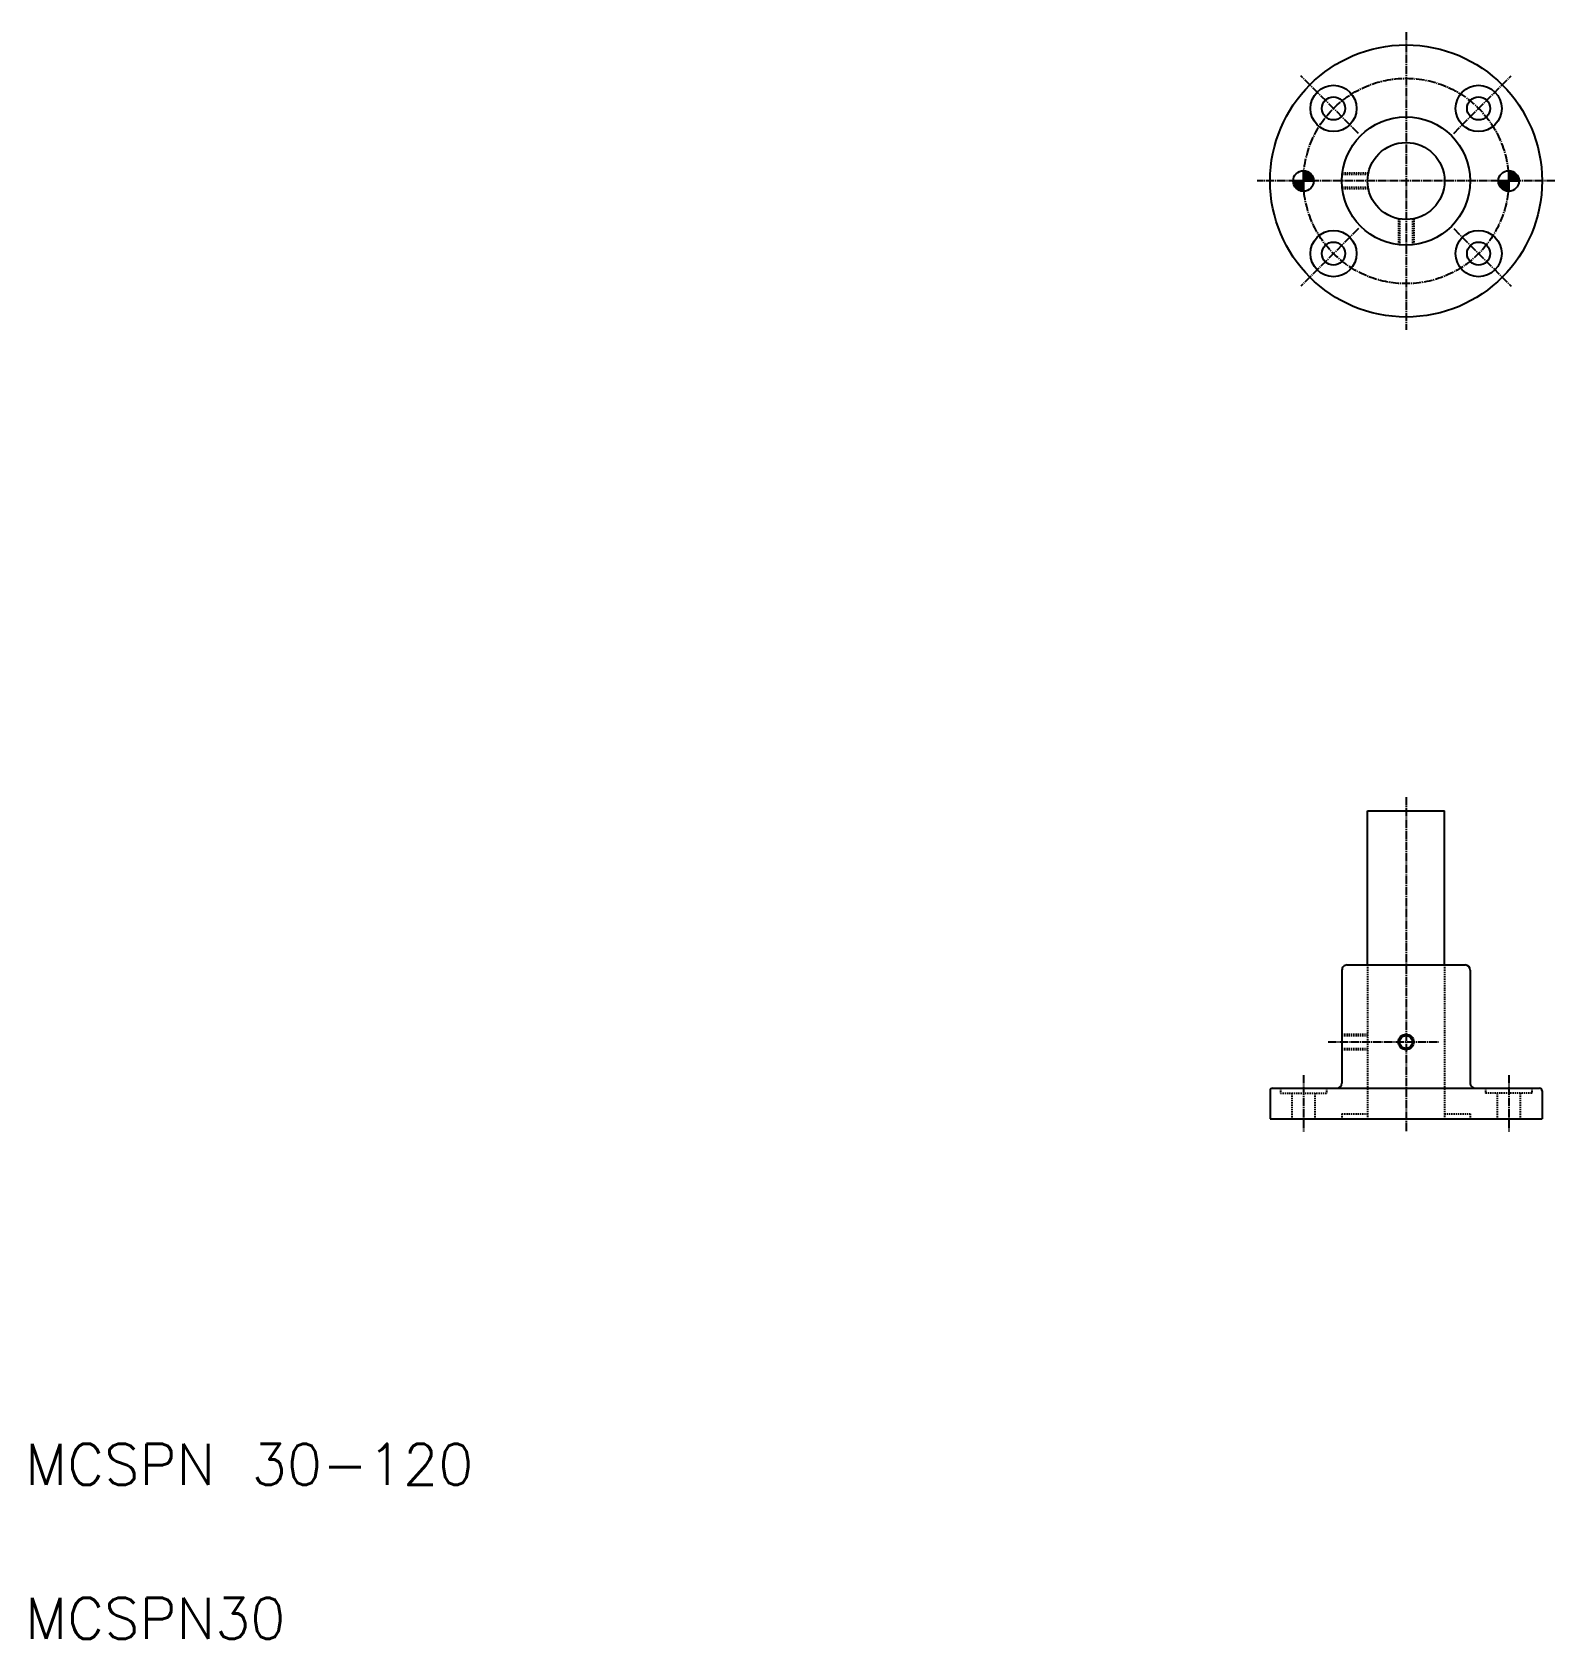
# Model space of a CAD drawing. Extents: x 43 to 636, y 40 to 666.
import ezdxf

# ---------------------------------------------------------------- set-up
doc = ezdxf.new("R2010")
doc.units = 0
doc.header["$LTSCALE"] = 0.25
doc.linetypes.add('CENTER', pattern=[17.5, 13, -1.5, 1.5, -1.5])
doc.linetypes.add('DASHED', pattern=[3.5, 2, -1.5])
doc.layers.get('0').update_dxf_attribs({"linetype": 'CONTINUOUS'})
doc.layers.add('CENTER', color=1, linetype='CENTER')
doc.styles.get("Standard").update_dxf_attribs({"font": 'txt', "bigfont": 'BIGFONT'})

msp = doc.modelspace()

# ---------------------------------------------------------------- linework, layer by layer
for p, q in [((538.24, 607.99), (534.24, 607.99)), ((534.25, 607.64), (538.24, 607.64)), ((534.3, 607.29), (538.24, 607.29)), ((538.24, 607.99), (538.24, 611.99)), ((538.24, 611.84), (539.31, 611.84)), ((538.24, 611.49), (540.17, 611.49)), ((538.24, 611.14), (540.7, 611.14)), ((538.24, 610.79), (541.09, 610.79)), ((538.24, 610.44), (541.4, 610.44)), ((538.24, 610.09), (541.64, 610.09)), ((538.24, 609.74), (541.83, 609.74)), ((538.24, 609.39), (541.98, 609.39)), ((538.24, 609.04), (542.1, 609.04)), ((538.24, 608.69), (542.17, 608.69)), ((538.24, 608.34), (542.22, 608.34)), ((538.24, 607.99), (542.24, 607.99)), ((538.24, 607.99), (542.24, 607.99)), ((538.24, 607.99), (538.24, 603.99)), ((618.24, 607.99), (614.24, 607.99)), ((614.25, 607.64), (618.24, 607.64)), ((614.3, 607.29), (618.24, 607.29)), ((618.24, 607.99), (618.24, 611.99)), ((618.24, 611.84), (619.31, 611.84)), ((618.24, 611.49), (620.17, 611.49)), ((618.24, 611.14), (620.7, 611.14)), ((618.24, 610.79), (621.09, 610.79)), ((618.24, 610.44), (621.4, 610.44)), ((618.24, 610.09), (621.64, 610.09)), ((618.24, 609.74), (621.83, 609.74)), ((618.24, 609.39), (621.98, 609.39)), ((618.24, 609.04), (622.1, 609.04)), ((618.24, 608.69), (622.17, 608.69)), ((618.24, 608.34), (622.22, 608.34)), ((618.24, 607.99), (622.24, 607.99)), ((618.24, 607.99), (622.24, 607.99)), ((618.24, 607.99), (618.24, 603.99)), ((534.38, 606.94), (538.24, 606.94)), ((534.49, 606.59), (538.24, 606.59)), ((534.64, 606.24), (538.24, 606.24)), ((534.83, 605.89), (538.24, 605.89)), ((535.07, 605.54), (538.24, 605.54)), ((535.38, 605.19), (538.24, 605.19)), ((535.77, 604.84), (538.24, 604.84)), ((536.3, 604.49), (538.24, 604.49)), ((537.14, 604.14), (538.24, 604.14)), ((614.38, 606.94), (618.24, 606.94)), ((614.49, 606.59), (618.24, 606.59)), ((614.64, 606.24), (618.24, 606.24)), ((614.83, 605.89), (618.24, 605.89)), ((615.07, 605.54), (618.24, 605.54)), ((615.38, 605.19), (618.24, 605.19)), ((615.77, 604.84), (618.24, 604.84)), ((616.3, 604.49), (618.24, 604.49)), ((617.14, 604.14), (618.24, 604.14)), ((581.24, 590.76), (581.24, 590.76)), ((581.24, 588.23), (581.24, 588.23)), ((563.24, 302.56), (563.24, 362.56)), ((563.24, 362.56), (593.24, 362.56)), ((593.24, 302.56), (593.24, 362.56)), ((553.24, 300.56), (553.24, 256.56)), ((555.24, 302.56), (601.24, 302.56)), ((603.24, 300.56), (603.24, 256.56)), ((525.24, 253.56), (525.24, 242.56)), ((526.24, 254.56), (630.24, 254.56)), ((631.24, 253.56), (631.24, 242.56)), ((525.24, 242.56), (631.24, 242.56))]:
    msp.add_line(p, q)
at = {"color": 3, "linetype": 'DASHED'}
for p, q in [((563.45, 610.49), (553.36, 610.49)), ((563.54, 610.99), (553.42, 610.99)), ((563.45, 605.49), (553.36, 605.49)), ((563.54, 604.99), (553.42, 604.99)), ((575.24, 593.29), (575.24, 583.17)), ((575.74, 593.2), (575.74, 583.11)), ((580.74, 593.2), (580.74, 583.11)), ((581.24, 593.29), (581.24, 583.17)), ((563.24, 302.56), (563.24, 242.56)), ((593.24, 302.56), (593.24, 242.56)), ((553.24, 275.56), (563.24, 275.56)), ((553.24, 275.06), (563.24, 275.06)), ((553.24, 270.06), (563.24, 270.06)), ((553.24, 269.56), (563.24, 269.56)), ((529.24, 254.56), (529.24, 252.56)), ((529.24, 252.56), (547.24, 252.56)), ((533.74, 252.56), (533.74, 242.56)), ((542.74, 252.56), (542.74, 242.56)), ((547.24, 254.56), (547.24, 252.56)), ((609.24, 254.56), (609.24, 252.56)), ((627.24, 252.56), (609.24, 252.56)), ((613.74, 252.56), (613.74, 242.56)), ((622.74, 252.56), (622.74, 242.56)), ((627.24, 254.56), (627.24, 252.56)), ((553.24, 244.56), (563.24, 244.56)), ((553.24, 244.56), (553.24, 242.56)), ((593.24, 244.56), (603.24, 244.56)), ((603.24, 244.56), (603.24, 242.56))]:
    msp.add_line(p, q, dxfattribs=at)
for centre, radius in [((578.24, 607.99), 53), ((549.95, 636.27), 9), ((606.52, 636.27), 9), ((549.95, 636.27), 4.5), ((606.52, 636.27), 4.5), ((578.24, 607.99), 25), ((578.24, 607.99), 15), ((538.24, 607.99), 4), ((618.24, 607.99), 4), ((549.95, 579.7), 9), ((606.52, 579.7), 9), ((549.95, 579.7), 4.5), ((606.52, 579.7), 4.5), ((578.24, 272.56), 2.5)]:
    msp.add_circle(centre, radius)
at = {"color": 3}
msp.add_circle((578.24, 272.56), 3, dxfattribs=at)
for centre, radius, start, end in [((555.24, 300.56), 2, 90, 180.00001), ((601.24, 300.56), 2, 0, 90), ((526.24, 253.56), 1, 90, 180.00001), ((551.24, 256.56), 2, 270, 0), ((605.24, 256.56), 2, 179.99999, 270), ((630.24, 253.56), 1, 0, 90)]:
    msp.add_arc(centre, radius, start, end)
at = {"layer": 'CENTER', "color": 1, "linetype": 'CENTER'}
for p, q in [((578.24, 665.99), (578.24, 549.99)), ((559.69, 626.54), (537.22, 649)), ((596.79, 626.54), (619.25, 649)), ((636.24, 607.99), (520.24, 607.99)), ((559.69, 589.44), (537.22, 566.97)), ((596.79, 589.44), (619.25, 566.97)), ((578.24, 367.99), (578.24, 237.56)), ((547.87, 272.56), (590.97, 272.56)), ((538.24, 259.56), (538.24, 237.56)), ((618.24, 259.56), (618.24, 237.56))]:
    msp.add_line(p, q, dxfattribs=at)
msp.add_circle((578.24, 607.99), 40, dxfattribs=at)

# ---------------------------------------------------------------- texts
for s, p in [('MCSPN 30-120', (40, 100)), ('MCSPN30', (40, 40))]:
    msp.add_text(s, height=16).set_placement(p)

doc.saveas('drawing.dxf')
